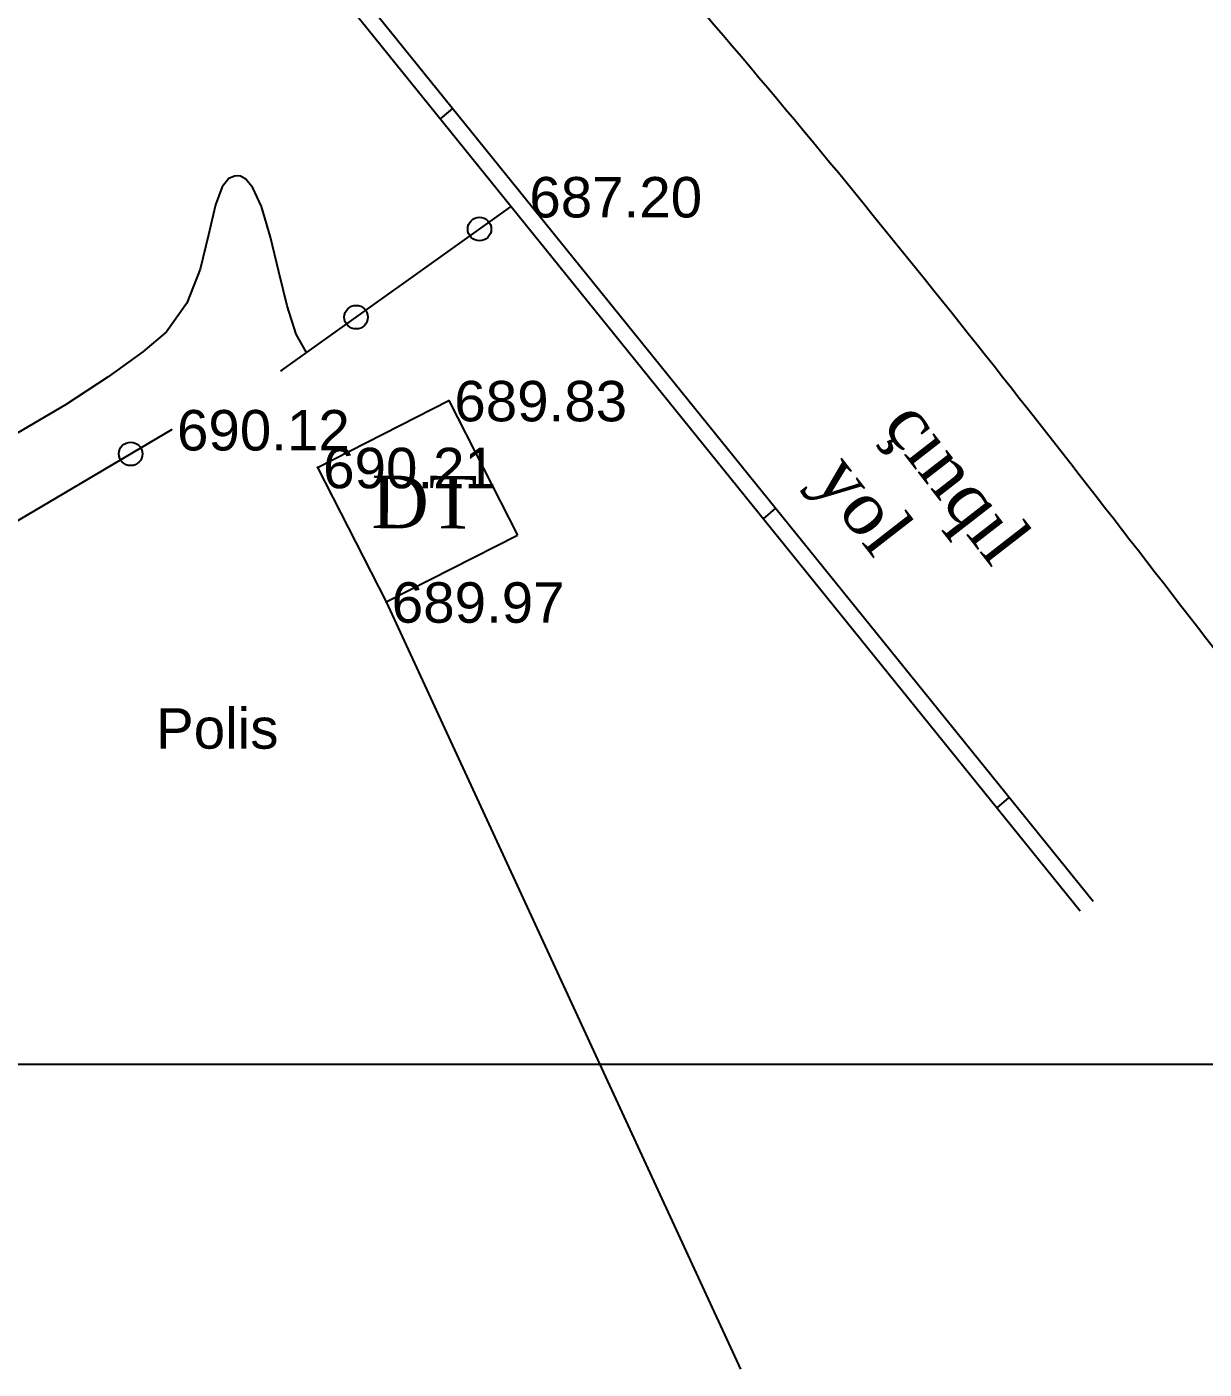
# Model space of a CAD drawing. Header units: feet. Extents: x 3381 to 683417, y 675186 to 4372291.
# Drawn here: x 682797.89 to 682827, y 4371935.34 to 4371968.52 of the extents above; entities that cross this region are included whole.
import ezdxf

# ---------------------------------------------------------------- set-up
doc = ezdxf.new("R2010")
doc.units = ezdxf.units.FT
doc.header["$MEASUREMENT"] = 0
doc.header["$PDMODE"] = 34
doc.header["$PDSIZE"] = 0.01
doc.linetypes.add('ACAD_ISO03W100', pattern=[30, 12, -18])
doc.layers.get('0').update_dxf_attribs({"linetype": 'CONTINUOUS'})
for name, color, linetype in [('0_Point_Height', 2, 'CONTINUOUS'), ('0_Point_Point', 7, 'CONTINUOUS'), ('Yazilar', 7, 'CONTINUOUS')]:
    doc.layers.add(name, color=color, linetype=linetype)
for name, color, linetype, lineweight in [('ANA HORIZONTAL', 24, 'CONTINUOUS', 30), ('km setka', 170, 'CONTINUOUS', 15), ('kontur', 5, 'CONTINUOUS', 0)]:
    doc.layers.add(name, color=color, linetype=linetype, lineweight=lineweight)
doc.styles.get("Standard").update_dxf_attribs({"font": 'arial.ttf', "height": 1.5})

msp = doc.modelspace()

# ---------------------------------------------------------------- linework, layer by layer
at = {"linetype": 'Continuous', "lineweight": 25}
for p, q in [((682808.419, 4371966.507), (682808.114, 4371966.248)), ((682804.185, 4371960.027, 690.322), (682809.864, 4371964.082, 250.259)), ((682805.082, 4371957.631, 690.209), (682808.325, 4371959.285, 689.83)), ((682808.325, 4371959.285, 689.83), (682810.022, 4371955.96, 689.592)), ((682801.469, 4371958.565, 690.121), (682777.319, 4371944.273, 690.108)), ((682805.082, 4371957.631, 690.209), (682806.779, 4371954.306, 689.971)), ((682816.401, 4371956.623), (682816.096, 4371956.364)), ((682806.779, 4371954.306, 689.971), (682810.022, 4371955.96, 689.592)), ((682806.779, 4371954.306, 689.971), (682815.538, 4371935.337, 689.923)), ((682822.174, 4371949.475), (682821.87, 4371949.216))]:
    msp.add_line(p, q, dxfattribs=at)
at = {"linetype": 'Continuous', "lineweight": 25, "elevation": 687.196}
for points in [[(682823.933, 4371946.661), (682800.23, 4371976.01), (682790.92, 4371987.466), (682780.168, 4372000.56), (682776.544, 4372004.818)], [(682824.254, 4371946.9), (682800.541, 4371976.261), (682791.23, 4371987.719), (682780.476, 4372000.815), (682776.886, 4372005.109)]]:
    msp.add_lwpolyline(points, dxfattribs=at)
at = {"linetype": 'Continuous', "lineweight": 25}
for centre in [(682809.084, 4371963.525, 310.647), (682806.033, 4371961.347, 547.109), (682800.459, 4371957.967, 690.12)]:
    msp.add_circle(centre, 0.291, dxfattribs=at)
msp.add_open_spline([(682691.713, 4372146.789), (682693.534, 4372143.319), (682699.84, 4372131.301), (682709.737, 4372113.319), (682723.732, 4372094.055), (682734.503, 4372073.857), (682745.466, 4372055.972), (682754.594, 4372038.568), (682768.009, 4372020.047), (682784.609, 4372005.758), (682796.144, 4371990.921), (682804.074, 4371980.439), (682815.392, 4371968.52), (682823.641, 4371957.828), (682828.085, 4371952.068)], degree=3, knots=[0, 0, 0, 0, 11.75951, 40.72321, 61.46233, 83.054979, 109.290717, 124.392744, 141.962718, 177.533008, 189.558821, 198.276488, 216.955448, 238.768866, 238.768866, 238.768866, 238.768866], dxfattribs=at)
at = {"layer": '0_Point_Point', "lineweight": 25}
for p in [(682810.18, 4371964.326, 687.196), (682804.185, 4371960.027, 690.322), (682808.325, 4371959.285, 689.83), (682801.469, 4371958.565, 690.121), (682805.082, 4371957.631, 690.209), (682806.779, 4371954.306, 689.971)]:
    msp.add_point(p, dxfattribs=at)
at = {"layer": 'ANA HORIZONTAL', "color": 16, "lineweight": 25, "elevation": 690}
msp.add_lwpolyline([(682804.804, 4371960.469), (682804.803, 4371960.47), (682804.548, 4371960.925), (682804.328, 4371961.63), (682804.123, 4371962.468), (682803.917, 4371963.324), (682803.691, 4371964.083), (682803.483, 4371964.541), (682803.305, 4371964.758), (682803.174, 4371964.83), (682803.105, 4371964.841), (682803.025, 4371964.834), (682802.888, 4371964.772), (682802.723, 4371964.566), (682802.558, 4371964.124), (682802.384, 4371963.38), (682802.174, 4371962.533), (682801.852, 4371961.697), (682801.342, 4371960.985), (682800.762, 4371960.491), (682799.907, 4371959.869), (682798.852, 4371959.181), (682797.67, 4371958.49)], dxfattribs=at)
at = {"layer": 'km setka', "lineweight": 25, "flags": 128}
msp.add_lwpolyline([(682601.007, 4371942.877), (682852.088, 4371942.877)], dxfattribs=at)

# ---------------------------------------------------------------- texts
at = {"layer": '0_Point_Height', "color": 0, "lineweight": 25}
for s, p in [('687.20', (682810.316, 4371963.812, 687.196)), ('689.83', (682808.461, 4371958.771, 689.83)), ('690.12', (682801.605, 4371958.051, 690.121)), ('690.21', (682805.218, 4371957.117, 690.209)), ('689.97', (682806.915, 4371953.792, 689.971))]:
    msp.add_text(s, height=1, dxfattribs=at).set_placement(p)
at = {"layer": 'kontur', "color": 0, "linetype": 'ACAD_ISO03W100', "lineweight": 25, "ltscale": 0.35, "insert": (682801.087, 4371951.678), "char_height": 1, "attachment_point": 1}
msp.add_mtext_dynamic_manual_height_columns('Polis', width=10.61016, gutter_width=12.5, heights=[0], dxfattribs=at)
at = {"layer": 'Yazilar', "lineweight": 25, "char_height": 1.3, "width": 0.10588, "attachment_point": 1}
for s, insert, rotation in [('{\\fTimes New Roman|b0|i0|c238|p18;çınqıl yol}', (682820.045, 4371959.461), 307.8347), ('{\\fTimes New Roman|b0|i0|c0|p18;DT}', (682806.415, 4371957.431), 359.7512)]:
    msp.add_mtext(s, dxfattribs=dict(at, insert=insert, rotation=rotation))

doc.saveas('drawing.dxf')
